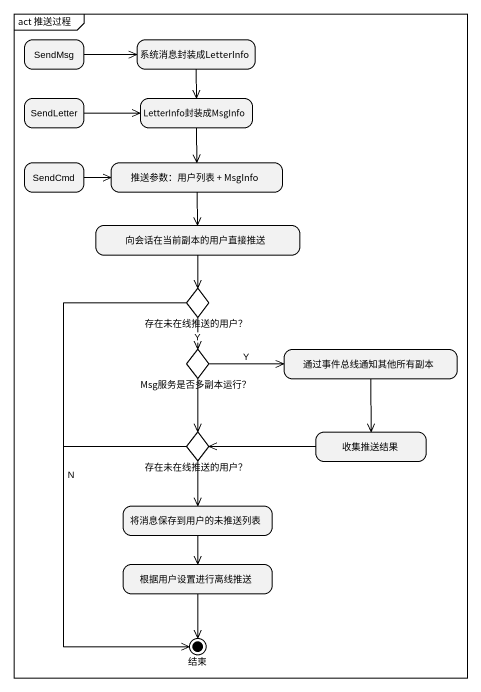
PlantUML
@startuml
mainframe act 推送过程
hide empty description
state SendMsg
state 系统消息封装成LetterInfo
state SendLetter
state LetterInfo封装成MsgInfo
state SendCmd
state "推送参数：用户列表 + MsgInfo" as 推送参数_用户列表_MsgInfo
state 向会话在当前副本的用户直接推送
state "存在未在线推送的用户？" as 存在未在线推送的用户 <<choice>>
state "Msg服务是否多副本运行？" as Msg服务是否多副本运行 <<choice>>
state 通过事件总线通知其他所有副本
state "存在未在线推送的用户？" as 存在未在线推送的用户_2 <<choice>>
state 收集推送结果
state 将消息保存到用户的未推送列表
state 根据用户设置进行离线推送
state 结束 <<end>>
SendMsg -right-> 系统消息封装成LetterInfo
系统消息封装成LetterInfo --> LetterInfo封装成MsgInfo
SendLetter -right-> LetterInfo封装成MsgInfo
LetterInfo封装成MsgInfo --> 推送参数_用户列表_MsgInfo
SendCmd -right-> 推送参数_用户列表_MsgInfo
推送参数_用户列表_MsgInfo --> 向会话在当前副本的用户直接推送
向会话在当前副本的用户直接推送 --> 存在未在线推送的用户
存在未在线推送的用户 --> Msg服务是否多副本运行 : Y
存在未在线推送的用户 --> 结束 : N
Msg服务是否多副本运行 -right-> 通过事件总线通知其他所有副本 : Y
Msg服务是否多副本运行 --> 存在未在线推送的用户_2
通过事件总线通知其他所有副本 --> 收集推送结果
存在未在线推送的用户_2 --> 将消息保存到用户的未推送列表
存在未在线推送的用户_2 --> 结束
收集推送结果 -left-> 存在未在线推送的用户_2
将消息保存到用户的未推送列表 --> 根据用户设置进行离线推送
根据用户设置进行离线推送 --> 结束
@enduml
